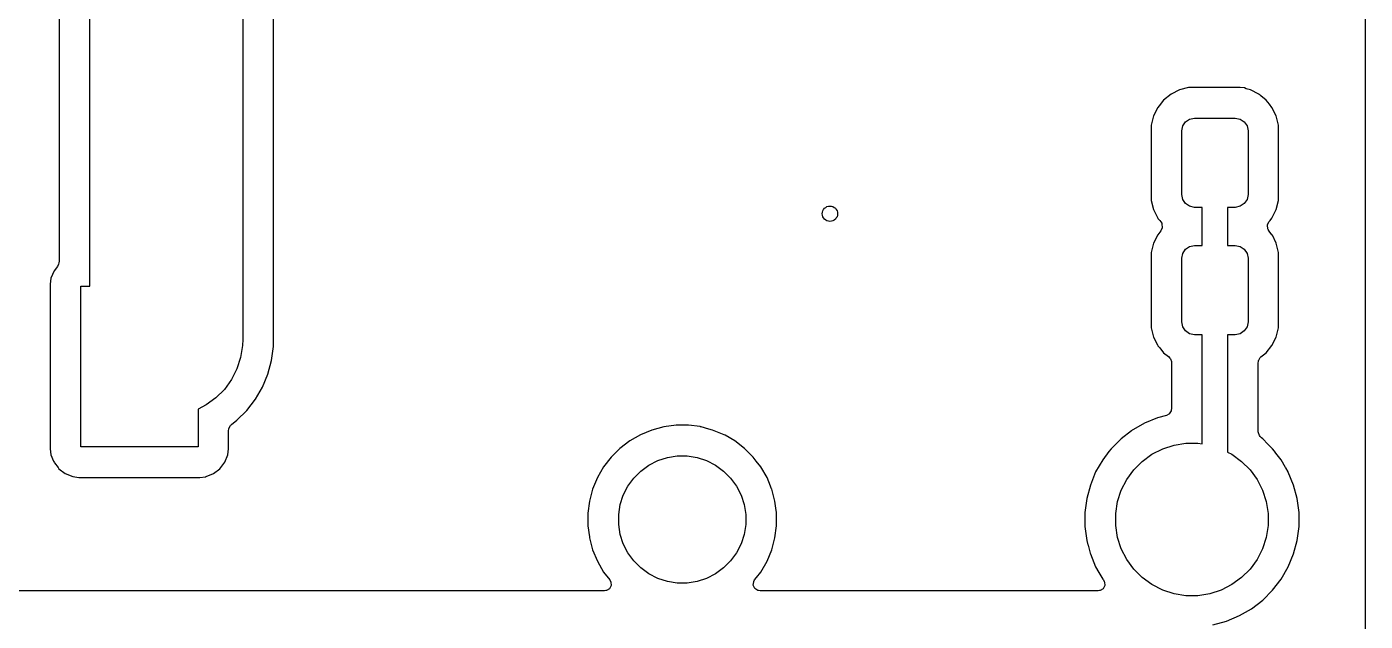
# Model space of a CAD drawing. Header units: inches. Extents: x 1.32 to 5.22, y -7.01 to -1.14.
# Drawn here: x 4.183 to 5.217, y -5.216 to -4.757 of the extents above; entities that cross this region are included whole.
import ezdxf

# ---------------------------------------------------------------- set-up
doc = ezdxf.new("R2010")
doc.units = ezdxf.units.IN
doc.header["$MEASUREMENT"] = 0
doc.layers.add('B.Cu', color=153, linetype='CONTINUOUS', true_color=0x4d7fc4)

msp = doc.modelspace()

# ---------------------------------------------------------------- linework, layer by layer
at = {"layer": 'B.Cu', "linetype": 'CONTINUOUS'}
for p, q in [((5.2165, -3.9818), (5.2165, -7.0023)), ((4.2078, -4.6608), (4.2078, -4.9382)), ((4.2314, -4.7835), (4.2314, -4.6662)), ((4.3495, -4.6907), (4.3495, -4.7835)), ((4.3732, -4.778), (4.3732, -4.7032)), ((4.2314, -4.9577), (4.2314, -4.7835)), ((4.3495, -4.7835), (4.3495, -4.9989)), ((4.3732, -5.0043), (4.3732, -4.778)), ((5.073, -4.806), (5.0665, -4.8092)), ((5.0801, -4.8042), (5.073, -4.806)), ((5.073, -4.806), (5.073, -4.806)), ((5.073, -4.806), (5.073, -4.806)), ((5.0813, -4.8041), (5.0801, -4.8042)), ((5.0813, -4.8041), (5.0813, -4.8041)), ((5.0817, -4.8041), (5.0813, -4.8041)), ((5.1191, -4.8041), (5.0817, -4.8041)), ((5.1195, -4.8041), (5.1191, -4.8041)), ((5.1191, -4.8041), (5.1191, -4.8041)), ((5.1198, -4.8042), (5.1195, -4.8041)), ((5.1195, -4.8041), (5.1195, -4.8041)), ((5.1232, -4.8044), (5.1198, -4.8042)), ((5.1245, -4.8052), (5.1232, -4.8044)), ((5.1278, -4.806), (5.1245, -4.8052)), ((5.1343, -4.8092), (5.1278, -4.806)), ((5.1278, -4.806), (5.1278, -4.806)), ((5.0608, -4.8138), (5.0573, -4.8182)), ((5.0665, -4.8092), (5.0608, -4.8138)), ((5.0608, -4.8138), (5.0608, -4.8138)), ((5.1344, -4.8093), (5.1343, -4.8092)), ((5.1343, -4.8092), (5.1343, -4.8092)), ((5.1343, -4.8092), (5.1343, -4.8092)), ((5.1343, -4.8092), (5.1343, -4.8092)), ((5.1345, -4.8094), (5.1344, -4.8093)), ((5.1353, -4.81), (5.1345, -4.8094)), ((5.1359, -4.8105), (5.1353, -4.81)), ((5.14, -4.8138), (5.1359, -4.8105)), ((5.1426, -4.817), (5.14, -4.8138)), ((5.14, -4.8138), (5.14, -4.8138)), ((5.1445, -4.8195), (5.1426, -4.817)), ((5.1426, -4.817), (5.1426, -4.817)), ((5.1426, -4.817), (5.1426, -4.817)), ((5.053, -4.826), (5.0513, -4.8331)), ((5.0563, -4.8195), (5.053, -4.826)), ((5.053, -4.826), (5.053, -4.826)), ((5.0573, -4.8182), (5.0563, -4.8195)), ((5.1478, -4.826), (5.1445, -4.8195)), ((5.1495, -4.8331), (5.1478, -4.826)), ((5.0513, -4.8331), (5.0512, -4.8347)), ((5.0512, -4.8347), (5.0512, -4.8897)), ((5.0748, -4.8376), (5.0756, -4.8338)), ((5.0748, -4.8868), (5.0748, -4.8376)), ((5.0756, -4.8338), (5.0777, -4.8306)), ((5.0777, -4.8306), (5.0809, -4.8285)), ((5.0809, -4.8285), (5.0846, -4.8278)), ((5.0846, -4.8278), (5.1161, -4.8278)), ((5.1161, -4.8278), (5.1199, -4.8285)), ((5.1199, -4.8285), (5.1231, -4.8306)), ((5.1231, -4.8306), (5.1252, -4.8338)), ((5.1252, -4.8338), (5.126, -4.8376)), ((5.126, -4.8376), (5.126, -4.8868)), ((5.1496, -4.8347), (5.1495, -4.8331)), ((5.1496, -4.8897), (5.1496, -4.8347)), ((5.0512, -4.8897), (5.0513, -4.8914)), ((5.0756, -4.8906), (5.0748, -4.8868)), ((5.126, -4.8868), (5.1252, -4.8906)), ((5.1495, -4.8914), (5.1496, -4.8897)), ((5.0513, -4.8914), (5.053, -4.8984)), ((5.053, -4.8984), (5.053, -4.8984)), ((5.053, -4.8984), (5.0563, -4.905)), ((5.0777, -4.8938), (5.0756, -4.8906)), ((5.0809, -4.8959), (5.0777, -4.8938)), ((5.0846, -4.8967), (5.0809, -4.8959)), ((5.0906, -4.8967), (5.0846, -4.8967)), ((5.0906, -4.9262), (5.0906, -4.8967)), ((5.1161, -4.8967), (5.1102, -4.8967)), ((5.1102, -4.8967), (5.1102, -4.9262)), ((5.1199, -4.8959), (5.1161, -4.8967)), ((5.1231, -4.8938), (5.1199, -4.8959)), ((5.1252, -4.8906), (5.1231, -4.8938)), ((5.1445, -4.905), (5.1478, -4.8984)), ((5.1478, -4.8984), (5.1495, -4.8914)), ((5.0563, -4.905), (5.0563, -4.905)), ((5.0563, -4.905), (5.0563, -4.9051)), ((5.0563, -4.9051), (5.0563, -4.9051)), ((5.0563, -4.9051), (5.0564, -4.9052)), ((5.0564, -4.9052), (5.0578, -4.9069)), ((5.0578, -4.9069), (5.0578, -4.9069)), ((5.0578, -4.9069), (5.0578, -4.9069)), ((5.0578, -4.9069), (5.0586, -4.9078)), ((5.0586, -4.9078), (5.0593, -4.909)), ((5.0593, -4.909), (5.0595, -4.9096)), ((5.0595, -4.9096), (5.0598, -4.9123)), ((5.141, -4.9102), (5.142, -4.908)), ((5.141, -4.9105), (5.141, -4.9102)), ((5.142, -4.908), (5.143, -4.9069)), ((5.143, -4.9069), (5.1445, -4.905)), ((5.0563, -4.9179), (5.053, -4.9244)), ((5.0587, -4.9148), (5.0563, -4.9179)), ((5.0563, -4.9179), (5.0563, -4.9179)), ((5.0597, -4.9126), (5.0587, -4.9148)), ((5.0598, -4.9123), (5.0597, -4.9126)), ((5.0598, -4.9123), (5.0598, -4.9123)), ((5.1413, -4.9133), (5.141, -4.9105)), ((5.1415, -4.9138), (5.1413, -4.9133)), ((5.1422, -4.915), (5.1415, -4.9138)), ((5.1445, -4.9179), (5.1422, -4.915)), ((5.1448, -4.9183), (5.1445, -4.9179)), ((5.1445, -4.9179), (5.1445, -4.9179)), ((5.1478, -4.9244), (5.1448, -4.9183)), ((5.053, -4.9244), (5.0513, -4.9315)), ((5.053, -4.9244), (5.053, -4.9244)), ((5.0756, -4.9323), (5.0777, -4.9291)), ((5.0777, -4.9291), (5.0809, -4.9269)), ((5.0809, -4.9269), (5.0846, -4.9262)), ((5.0846, -4.9262), (5.0906, -4.9262)), ((5.1102, -4.9262), (5.1161, -4.9262)), ((5.1161, -4.9262), (5.1199, -4.9269)), ((5.1199, -4.9269), (5.1231, -4.9291)), ((5.1231, -4.9291), (5.1252, -4.9323)), ((5.1495, -4.9315), (5.1478, -4.9244)), ((4.2072, -4.9407), (4.2064, -4.9423)), ((4.2076, -4.9395), (4.2072, -4.9407)), ((4.2078, -4.9382), (4.2076, -4.9395)), ((5.0513, -4.9315), (5.0512, -4.9322)), ((5.0512, -4.9322), (5.0512, -4.9322)), ((5.0512, -4.9322), (5.0512, -4.9331)), ((5.0512, -4.9331), (5.0512, -4.9881)), ((5.0748, -4.936), (5.0756, -4.9323)), ((5.0748, -4.9852), (5.0748, -4.936)), ((5.1252, -4.9323), (5.126, -4.936)), ((5.126, -4.936), (5.126, -4.9852)), ((5.1496, -4.9331), (5.1495, -4.9315)), ((5.1496, -4.9881), (5.1496, -4.9331)), ((4.2014, -4.9515), (4.2008, -4.9561)), ((4.2038, -4.9458), (4.2014, -4.9513)), ((4.2014, -4.9513), (4.2014, -4.9515)), ((4.2014, -4.9515), (4.2014, -4.9515)), ((4.2064, -4.9423), (4.2038, -4.9458)), ((4.2008, -4.9561), (4.2008, -4.9561)), ((4.2008, -4.9561), (4.2008, -5.0832)), ((4.2244, -5.0817), (4.2244, -4.9577)), ((4.2244, -4.9577), (4.2314, -4.9577)), ((5.0512, -4.9881), (5.0512, -4.9885)), ((5.0512, -4.9885), (5.0512, -4.9885)), ((5.0512, -4.9885), (5.0513, -4.9898)), ((5.0513, -4.9898), (5.053, -4.9969)), ((5.0756, -4.989), (5.0748, -4.9852)), ((5.0777, -4.9922), (5.0756, -4.989)), ((5.0809, -4.9943), (5.0777, -4.9922)), ((5.1231, -4.9922), (5.1199, -4.9943)), ((5.1252, -4.989), (5.1231, -4.9922)), ((5.126, -4.9852), (5.1252, -4.989)), ((5.1478, -4.9969), (5.1495, -4.9898)), ((5.1495, -4.9898), (5.1496, -4.9881)), ((4.3495, -4.9989), (4.3493, -5.0035)), ((5.053, -4.9969), (5.053, -4.9969)), ((5.053, -4.9969), (5.056, -5.0029)), ((5.056, -5.0029), (5.0563, -5.0034)), ((5.0563, -5.0034), (5.0563, -5.0035)), ((5.0846, -4.9951), (5.0809, -4.9943)), ((5.0906, -4.9951), (5.0846, -4.9951)), ((5.0906, -5.0794), (5.0906, -4.9951)), ((5.1161, -4.9951), (5.1102, -4.9951)), ((5.1102, -4.9951), (5.1102, -5.0858)), ((5.1199, -4.9943), (5.1161, -4.9951)), ((5.14, -5.0091), (5.1445, -5.0034)), ((5.1445, -5.0034), (5.1478, -4.9969)), ((4.3479, -5.0127), (4.345, -5.0215)), ((4.3493, -5.0035), (4.3479, -5.0127)), ((4.3717, -5.0151), (4.3732, -5.0043)), ((5.0563, -5.0035), (5.0563, -5.0035)), ((5.0563, -5.0035), (5.0564, -5.0036)), ((5.0564, -5.0036), (5.0578, -5.0053)), ((5.0578, -5.0053), (5.0608, -5.0091)), ((5.0608, -5.0091), (5.0608, -5.0091)), ((5.0608, -5.0091), (5.0608, -5.0091)), ((5.0608, -5.0091), (5.0645, -5.012)), ((5.0645, -5.012), (5.0655, -5.0131)), ((5.0655, -5.0131), (5.066, -5.0138)), ((5.1343, -5.0147), (5.1354, -5.0128)), ((5.1354, -5.0128), (5.136, -5.0122)), ((5.1354, -5.0128), (5.1354, -5.0128)), ((5.136, -5.0122), (5.14, -5.0091)), ((5.14, -5.0091), (5.14, -5.0091)), ((4.345, -5.0215), (4.3408, -5.0298)), ((4.3689, -5.0255), (4.3717, -5.0151)), ((5.066, -5.0138), (5.0668, -5.0158)), ((5.0668, -5.0158), (5.0668, -5.0159)), ((5.0668, -5.0159), (5.0669, -5.0167)), ((5.0669, -5.0167), (5.0669, -5.052)), ((5.1339, -5.017), (5.1341, -5.0156)), ((5.1339, -5.07), (5.1339, -5.017)), ((5.1341, -5.0156), (5.1342, -5.0151)), ((5.1342, -5.0151), (5.1343, -5.0147)), ((4.3408, -5.0298), (4.3354, -5.0373)), ((4.3648, -5.0356), (4.3689, -5.0255)), ((4.3288, -5.0438), (4.3213, -5.0493)), ((4.3354, -5.0373), (4.3288, -5.0438)), ((4.3594, -5.0449), (4.3648, -5.0356)), ((4.3213, -5.0493), (4.315, -5.0525)), ((4.315, -5.0525), (4.315, -5.0817)), ((4.3451, -5.0612), (4.3528, -5.0535)), ((4.3528, -5.0535), (4.3594, -5.0449)), ((5.0665, -5.0539), (5.0651, -5.0562)), ((5.0667, -5.0533), (5.0665, -5.0539)), ((5.0669, -5.052), (5.0667, -5.0533)), ((4.3391, -5.0671), (4.3401, -5.0651)), ((4.3401, -5.0651), (4.3402, -5.0651)), ((4.3402, -5.0651), (4.3408, -5.0645)), ((4.3408, -5.0645), (4.3451, -5.0612)), ((4.6842, -5.0649), (4.6747, -5.0662)), ((4.6938, -5.0649), (4.6842, -5.0649)), ((4.6842, -5.0649), (4.6842, -5.0649)), ((4.6842, -5.0649), (4.6842, -5.0649)), ((4.7029, -5.0661), (4.6938, -5.0649)), ((4.6938, -5.0649), (4.6938, -5.0649)), ((4.6938, -5.0649), (4.6938, -5.0649)), ((5.046, -5.0635), (5.0375, -5.0684)), ((5.056, -5.0593), (5.046, -5.0635)), ((5.046, -5.0635), (5.046, -5.0635)), ((5.0629, -5.0575), (5.056, -5.0593)), ((5.056, -5.0593), (5.056, -5.0593)), ((5.056, -5.0593), (5.056, -5.0593)), ((5.056, -5.0593), (5.056, -5.0593)), ((5.0648, -5.0565), (5.0629, -5.0575)), ((5.0651, -5.0562), (5.0648, -5.0565)), ((4.3386, -5.0693), (4.3388, -5.0679)), ((4.3386, -5.0832), (4.3386, -5.0693)), ((4.3388, -5.0679), (4.3391, -5.0671)), ((4.6567, -5.0723), (4.6484, -5.0771)), ((4.6655, -5.0687), (4.6567, -5.0723)), ((4.6567, -5.0723), (4.6567, -5.0723)), ((4.6747, -5.0662), (4.6655, -5.0687)), ((4.7032, -5.0662), (4.7029, -5.0661)), ((4.7035, -5.0663), (4.7032, -5.0662)), ((4.7062, -5.067), (4.7035, -5.0663)), ((4.7078, -5.0674), (4.7062, -5.067)), ((4.7124, -5.0687), (4.7078, -5.0674)), ((4.7213, -5.0723), (4.7124, -5.0687)), ((4.7222, -5.0728), (4.7213, -5.0723)), ((4.7213, -5.0723), (4.7213, -5.0723)), ((4.7295, -5.0771), (4.7222, -5.0728)), ((5.028, -5.0755), (5.0204, -5.0832)), ((5.036, -5.0694), (5.028, -5.0755)), ((5.028, -5.0755), (5.028, -5.0755)), ((5.0366, -5.0689), (5.036, -5.0694)), ((5.0375, -5.0684), (5.0366, -5.0689)), ((5.134, -5.0709), (5.1339, -5.07)), ((5.134, -5.071), (5.134, -5.0709)), ((5.1348, -5.073), (5.134, -5.071)), ((5.1354, -5.0737), (5.1348, -5.073)), ((5.1363, -5.0747), (5.1354, -5.0737)), ((5.1373, -5.0755), (5.1363, -5.0747)), ((5.1414, -5.0795), (5.1373, -5.0755)), ((5.1373, -5.0755), (5.1373, -5.0755)), ((5.1373, -5.0755), (5.1373, -5.0755)), ((5.1373, -5.0755), (5.1373, -5.0755)), ((5.1373, -5.0755), (5.1373, -5.0755)), ((4.2008, -5.0832), (4.2014, -5.0879)), ((4.315, -5.0817), (4.2244, -5.0817)), ((4.338, -5.0879), (4.3386, -5.0832)), ((4.6408, -5.0829), (4.6341, -5.0897)), ((4.6484, -5.0771), (4.6408, -5.0829)), ((4.6408, -5.0829), (4.6408, -5.0829)), ((4.6408, -5.0829), (4.6408, -5.0829)), ((4.6484, -5.0771), (4.6484, -5.0771)), ((4.7296, -5.0771), (4.7295, -5.0771)), ((4.7295, -5.0771), (4.7295, -5.0771)), ((4.7371, -5.0829), (4.7296, -5.0771)), ((4.7296, -5.0771), (4.7296, -5.0771)), ((4.7439, -5.0897), (4.7371, -5.0829)), ((4.7371, -5.0829), (4.7371, -5.0829)), ((4.7371, -5.0829), (4.7371, -5.0829)), ((4.7371, -5.0829), (4.7371, -5.0829)), ((5.0186, -5.0854), (5.0138, -5.0918)), ((5.0204, -5.0832), (5.0186, -5.0854)), ((5.0204, -5.0832), (5.0204, -5.0832)), ((5.0204, -5.0832), (5.0204, -5.0832)), ((5.0204, -5.0832), (5.0204, -5.0832)), ((5.0518, -5.0874), (5.0601, -5.0832)), ((5.0601, -5.0832), (5.0689, -5.0804)), ((5.0689, -5.0804), (5.078, -5.0789)), ((5.078, -5.0789), (5.0873, -5.0789)), ((5.0873, -5.0789), (5.0906, -5.0794)), ((5.1102, -5.0858), (5.1135, -5.0874)), ((5.145, -5.0832), (5.1414, -5.0795)), ((5.1464, -5.085), (5.145, -5.0832)), ((5.145, -5.0832), (5.145, -5.0832)), ((5.145, -5.0832), (5.145, -5.0832)), ((5.1475, -5.0865), (5.1464, -5.085)), ((4.2014, -5.0879), (4.2014, -5.0879)), ((4.2014, -5.0879), (4.2014, -5.0879)), ((4.2014, -5.0879), (4.2014, -5.0879)), ((4.2014, -5.0879), (4.2034, -5.0928)), ((4.2034, -5.0928), (4.2034, -5.0928)), ((4.2034, -5.0928), (4.2038, -5.0936)), ((4.2038, -5.0936), (4.2038, -5.0936)), ((4.2038, -5.0936), (4.2038, -5.0936)), ((4.2038, -5.0936), (4.2041, -5.0941)), ((4.2041, -5.0941), (4.2069, -5.0977)), ((4.3318, -5.0986), (4.3356, -5.0936)), ((4.3356, -5.0936), (4.338, -5.0879)), ((4.6341, -5.0897), (4.6283, -5.0972)), ((4.6341, -5.0897), (4.6341, -5.0897)), ((4.6341, -5.0897), (4.6341, -5.0897)), ((4.657, -5.1004), (4.6633, -5.0958)), ((4.6633, -5.0958), (4.6701, -5.0923)), ((4.6701, -5.0923), (4.6775, -5.0899)), ((4.6775, -5.0899), (4.6851, -5.0887)), ((4.6851, -5.0887), (4.6928, -5.0887)), ((4.6928, -5.0887), (4.7005, -5.0899)), ((4.7005, -5.0899), (4.7078, -5.0923)), ((4.7078, -5.0923), (4.7147, -5.0958)), ((4.7147, -5.0958), (4.7209, -5.1004)), ((4.7462, -5.0927), (4.7439, -5.0897)), ((4.7439, -5.0897), (4.7439, -5.0897)), ((4.7439, -5.0897), (4.7439, -5.0897)), ((4.7439, -5.0897), (4.7439, -5.0897)), ((4.7497, -5.0972), (4.7462, -5.0927)), ((5.0138, -5.0918), (5.0083, -5.1011)), ((5.0138, -5.0918), (5.0138, -5.0918)), ((5.0378, -5.0994), (5.0443, -5.0929)), ((5.0443, -5.0929), (5.0518, -5.0874)), ((5.1135, -5.0874), (5.121, -5.0929)), ((5.121, -5.0929), (5.1276, -5.0994)), ((5.1516, -5.0918), (5.1475, -5.0865)), ((5.155, -5.0977), (5.1516, -5.0918)), ((4.2069, -5.0977), (4.2075, -5.0986)), ((4.2075, -5.0986), (4.2125, -5.1023)), ((4.2125, -5.1023), (4.2182, -5.1047)), ((4.2182, -5.1047), (4.2229, -5.1053)), ((4.2229, -5.1053), (4.3165, -5.1053)), ((4.3165, -5.1053), (4.3208, -5.1048)), ((4.3165, -5.1053), (4.3165, -5.1053)), ((4.3165, -5.1053), (4.3165, -5.1053)), ((4.3208, -5.1048), (4.321, -5.1048)), ((4.321, -5.1048), (4.3211, -5.1047)), ((4.3211, -5.1047), (4.3213, -5.1047)), ((4.3213, -5.1047), (4.3269, -5.1023)), ((4.3269, -5.1023), (4.3318, -5.0986)), ((4.6235, -5.1055), (4.6198, -5.1143)), ((4.6283, -5.0972), (4.6235, -5.1055)), ((4.6235, -5.1055), (4.6235, -5.1055)), ((4.6283, -5.0972), (4.6283, -5.0972)), ((4.647, -5.1121), (4.6516, -5.1058)), ((4.6516, -5.1058), (4.657, -5.1004)), ((4.7209, -5.1004), (4.7264, -5.1058)), ((4.7264, -5.1058), (4.7309, -5.1121)), ((4.7545, -5.1055), (4.7497, -5.0972)), ((4.7558, -5.1088), (4.7545, -5.1055)), ((4.7545, -5.1055), (4.7545, -5.1055)), ((4.7545, -5.1055), (4.7545, -5.1055)), ((5.0083, -5.1011), (5.0042, -5.1112)), ((5.0083, -5.1011), (5.0083, -5.1011)), ((5.0323, -5.1069), (5.0378, -5.0994)), ((5.1276, -5.0994), (5.133, -5.1069)), ((5.1551, -5.0978), (5.155, -5.0977)), ((5.1569, -5.101), (5.1551, -5.0978)), ((5.1551, -5.0978), (5.1551, -5.0978)), ((5.157, -5.1011), (5.1569, -5.101)), ((5.157, -5.1012), (5.157, -5.1011)), ((5.157, -5.1011), (5.157, -5.1011)), ((5.1612, -5.1112), (5.157, -5.1012)), ((4.6198, -5.1143), (4.6174, -5.1236)), ((4.6435, -5.119), (4.647, -5.1121)), ((4.7309, -5.1121), (4.7344, -5.119)), ((4.758, -5.1142), (4.7558, -5.1088)), ((4.7581, -5.1143), (4.758, -5.1142)), ((4.7606, -5.1236), (4.7581, -5.1143)), ((5.0042, -5.1112), (5.0014, -5.1216)), ((5.0042, -5.1112), (5.0042, -5.1112)), ((5.0253, -5.124), (5.0281, -5.1152)), ((5.0281, -5.1152), (5.0323, -5.1069)), ((5.133, -5.1069), (5.1372, -5.1152)), ((5.1372, -5.1152), (5.1401, -5.124)), ((5.164, -5.1216), (5.1612, -5.1112)), ((4.6174, -5.1236), (4.6161, -5.133)), ((4.6399, -5.1339), (4.6411, -5.1263)), ((4.6411, -5.1263), (4.6435, -5.119)), ((4.7344, -5.119), (4.7368, -5.1263)), ((4.7368, -5.1263), (4.738, -5.1339)), ((4.7613, -5.129), (4.7606, -5.1236)), ((5.0014, -5.1216), (5, -5.1324)), ((5.0014, -5.1216), (5.0014, -5.1216)), ((5.0014, -5.1216), (5.0014, -5.1216)), ((5.0238, -5.1332), (5.0253, -5.124)), ((5.1401, -5.124), (5.1416, -5.1332)), ((5.1654, -5.1324), (5.164, -5.1216)), ((4.6161, -5.133), (4.6161, -5.133)), ((4.6161, -5.133), (4.6161, -5.1426)), ((4.6399, -5.1417), (4.6399, -5.1339)), ((4.738, -5.1339), (4.738, -5.1417)), ((4.7618, -5.1324), (4.7613, -5.129)), ((4.7618, -5.133), (4.7618, -5.1324)), ((4.7618, -5.1426), (4.7618, -5.133)), ((5, -5.1324), (5, -5.1324)), ((5, -5.1324), (5, -5.1432)), ((5.0238, -5.1424), (5.0238, -5.1332)), ((5.1416, -5.1332), (5.1416, -5.1424)), ((5.1654, -5.1432), (5.1654, -5.1324)), ((4.6161, -5.1426), (4.6173, -5.1512)), ((4.6411, -5.1493), (4.6399, -5.1417)), ((4.738, -5.1417), (4.7368, -5.1493)), ((4.7606, -5.152), (4.7618, -5.1426)), ((5, -5.1432), (5, -5.1432)), ((5, -5.1432), (5.0014, -5.154)), ((5.0253, -5.1516), (5.0238, -5.1424)), ((5.1416, -5.1424), (5.1401, -5.1516)), ((5.164, -5.154), (5.1654, -5.1432)), ((4.6173, -5.1512), (4.6173, -5.1514)), ((4.6173, -5.1514), (4.6174, -5.152)), ((4.6174, -5.152), (4.6185, -5.1561)), ((4.6185, -5.1561), (4.6198, -5.1613)), ((4.6435, -5.1566), (4.6411, -5.1493)), ((4.647, -5.1635), (4.6435, -5.1566)), ((4.7344, -5.1566), (4.7309, -5.1635)), ((4.7368, -5.1493), (4.7344, -5.1566)), ((4.7581, -5.1613), (4.7606, -5.152)), ((5.0014, -5.154), (5.0014, -5.154)), ((5.0014, -5.154), (5.0023, -5.1573)), ((5.0023, -5.1573), (5.0024, -5.1576)), ((5.0024, -5.1576), (5.004, -5.1638)), ((5.0281, -5.1604), (5.0253, -5.1516)), ((5.1401, -5.1516), (5.1372, -5.1604)), ((5.1612, -5.1644), (5.164, -5.154)), ((4.6198, -5.1613), (4.6235, -5.1701)), ((4.6516, -5.1698), (4.647, -5.1635)), ((4.7309, -5.1635), (4.7264, -5.1698)), ((4.7545, -5.1701), (4.7581, -5.1613)), ((5.004, -5.1638), (5.0042, -5.1644)), ((5.0042, -5.1644), (5.0042, -5.1644)), ((5.0042, -5.1644), (5.0083, -5.1744)), ((5.0323, -5.1687), (5.0281, -5.1604)), ((5.0378, -5.1761), (5.0323, -5.1687)), ((5.133, -5.1687), (5.1276, -5.1761)), ((5.1372, -5.1604), (5.133, -5.1687)), ((5.157, -5.1744), (5.1612, -5.1644)), ((4.6235, -5.1701), (4.6235, -5.1701)), ((4.6235, -5.1701), (4.6235, -5.1701)), ((4.6235, -5.1701), (4.6283, -5.1784)), ((4.6283, -5.1784), (4.6283, -5.1784)), ((4.6283, -5.1784), (4.6283, -5.1784)), ((4.6283, -5.1784), (4.6283, -5.1784)), ((4.6283, -5.1784), (4.633, -5.1845)), ((4.657, -5.1752), (4.6516, -5.1698)), ((4.6633, -5.1798), (4.657, -5.1752)), ((4.7209, -5.1752), (4.7147, -5.1798)), ((4.7264, -5.1698), (4.7209, -5.1752)), ((4.7464, -5.1827), (4.7497, -5.1784)), ((4.7497, -5.1784), (4.7545, -5.1701)), ((5.0083, -5.1744), (5.0083, -5.1744)), ((5.0083, -5.1744), (5.0108, -5.1787)), ((5.0108, -5.1787), (5.0138, -5.1838)), ((5.0443, -5.1827), (5.0378, -5.1761)), ((5.1276, -5.1761), (5.121, -5.1827)), ((5.1516, -5.1838), (5.157, -5.1744)), ((4.6341, -5.1889), (4.6328, -5.1913)), ((4.633, -5.1845), (4.6337, -5.1857)), ((4.6337, -5.1857), (4.6337, -5.1859)), ((4.6337, -5.1859), (4.6338, -5.186)), ((4.6338, -5.186), (4.6338, -5.1862)), ((4.6338, -5.1862), (4.6341, -5.1889)), ((4.6701, -5.1833), (4.6633, -5.1798)), ((4.6775, -5.1856), (4.6701, -5.1833)), ((4.6851, -5.1869), (4.6775, -5.1856)), ((4.6928, -5.1869), (4.6851, -5.1869)), ((4.7005, -5.1856), (4.6928, -5.1869)), ((4.7078, -5.1833), (4.7005, -5.1856)), ((4.7147, -5.1798), (4.7078, -5.1833)), ((4.7438, -5.1886), (4.7442, -5.186)), ((4.745, -5.1911), (4.7438, -5.1886)), ((4.7442, -5.186), (4.7443, -5.1856)), ((4.7443, -5.1856), (4.7449, -5.1845)), ((4.7449, -5.1845), (4.7464, -5.1827)), ((5.0138, -5.1838), (5.0138, -5.1838)), ((5.0138, -5.1838), (5.0138, -5.1839)), ((5.0138, -5.1839), (5.0138, -5.1839)), ((5.0138, -5.1839), (5.0139, -5.184)), ((5.0139, -5.184), (5.0143, -5.1845)), ((5.0154, -5.1889), (5.0141, -5.1913)), ((5.0143, -5.1845), (5.0149, -5.1857)), ((5.0149, -5.1857), (5.0151, -5.1862)), ((5.0151, -5.1862), (5.0154, -5.1889)), ((5.0518, -5.1881), (5.0443, -5.1827)), ((5.0601, -5.1924), (5.0518, -5.1881)), ((5.1135, -5.1881), (5.1053, -5.1924)), ((5.121, -5.1827), (5.1135, -5.1881)), ((5.145, -5.1924), (5.1516, -5.1838)), ((4.6289, -5.1929), (3.9932, -5.1929)), ((4.6301, -5.1927), (4.6289, -5.1929)), ((4.6305, -5.1926), (4.6301, -5.1927)), ((4.6328, -5.1913), (4.6305, -5.1926)), ((4.7473, -5.1926), (4.745, -5.1911)), ((4.7478, -5.1927), (4.7473, -5.1926)), ((4.7491, -5.1929), (4.7478, -5.1927)), ((5.0102, -5.1929), (4.7491, -5.1929)), ((5.0114, -5.1927), (5.0102, -5.1929)), ((5.0118, -5.1926), (5.0114, -5.1927)), ((5.0141, -5.1913), (5.0118, -5.1926)), ((5.0689, -5.1952), (5.0601, -5.1924)), ((5.078, -5.1967), (5.0689, -5.1952)), ((5.0873, -5.1967), (5.078, -5.1967)), ((5.0965, -5.1952), (5.0873, -5.1967)), ((5.1053, -5.1924), (5.0965, -5.1952)), ((5.1373, -5.2001), (5.145, -5.1924)), ((5.1193, -5.2121), (5.1287, -5.2067)), ((5.1287, -5.2067), (5.1373, -5.2001)), ((5.0988, -5.2191), (5.1093, -5.2163)), ((5.1093, -5.2163), (5.1193, -5.2121))]:
    msp.add_line(p, q, dxfattribs=at)
at = {"layer": 'B.Cu'}
msp.add_circle((4.8031, -4.9016), 0.00591, dxfattribs=at)

doc.saveas('drawing.dxf')
